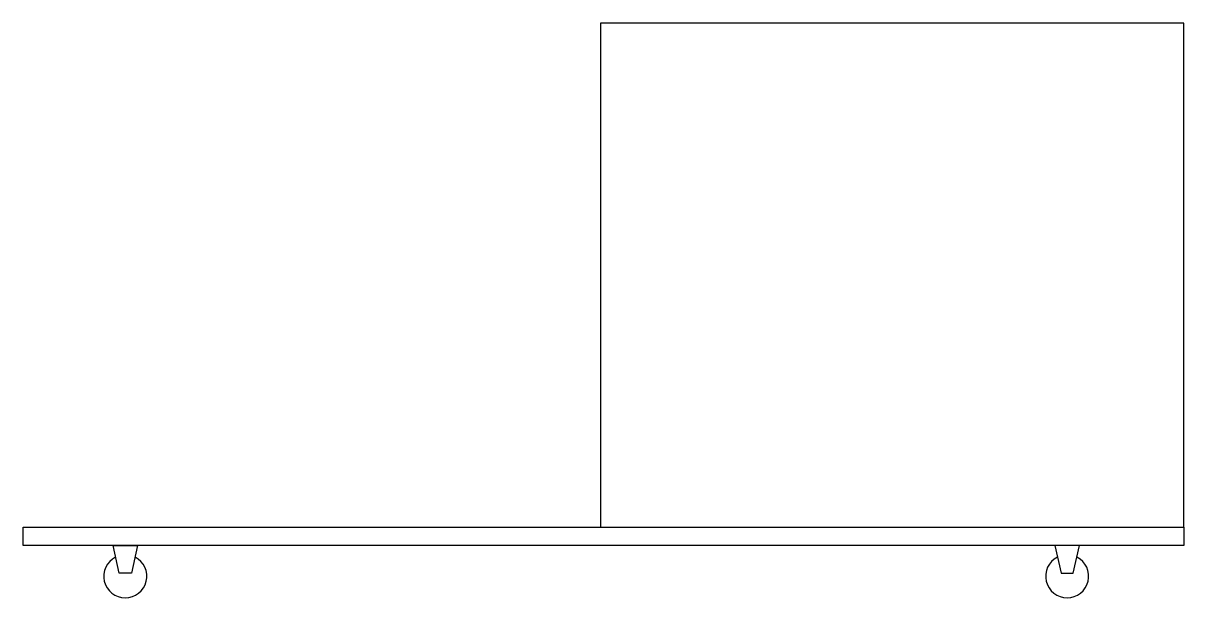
# Model space of a CAD drawing. Extents: x 1582 to 1683, y -1589 to -1540.
import ezdxf

# ---------------------------------------------------------------- set-up
doc = ezdxf.new("R2010")
doc.units = 0
doc.layers.get('0').update_dxf_attribs({"linetype": 'CONTINUOUS'})

# ---------------------------------------------------------------- blocks, each defined once
blk = doc.blocks.new('A$C4E665145')
for points in [[(30.41, 67.97), (-20, 67.97), (-20, 24.43), (30.41, 24.43)], [(30.41, 22.83), (-69.87, 22.83), (-69.87, 24.43), (30.41, 24.43)], [(-62.11, 22.83), (-59.99, 22.83), (-60.52, 20.44), (-61.58, 20.44)], [(21.39, 22.83), (19.27, 22.83), (19.8, 20.44), (20.86, 20.44)]]:
    blk.add_lwpolyline(points, close=True)
for centre in [(-61.05, 20.18), (20.33, 20.18)]:
    blk.add_arc(centre, 1.86, 116.8833, 63.1167)

msp = doc.modelspace()

# ---------------------------------------------------------------- block references
msp.add_blockref('A$C4E665145', (1652.12, -1607.64))

doc.saveas('drawing.dxf')
